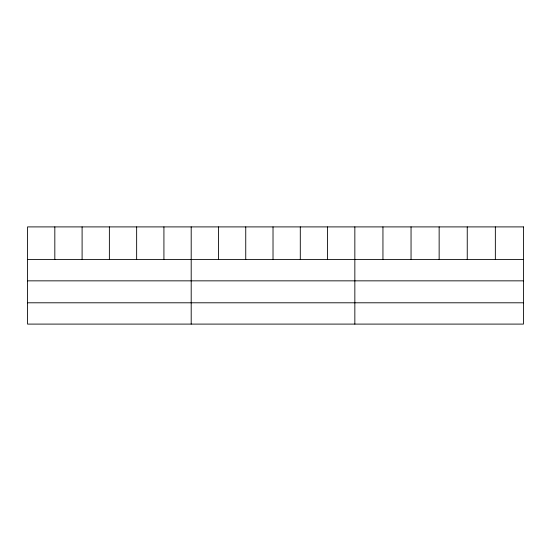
<?xml version="1.0" encoding="UTF-8"?>
<svg xmlns="http://www.w3.org/2000/svg" width="551" height="551" viewBox="0 0 551 551"><rect width="100%" height="100%" fill="white"/><g stroke="black" fill="none" stroke-linecap="round" stroke-linejoin="round"><path stroke-width="0.83" d="M27.55 259.542L523.45 259.542M27.55 280.845L523.45 280.845M27.55 302.795L523.45 302.795M495.349 226.902L495.349 259.542M467.248 226.902L467.248 259.542M439.147 226.902L439.147 259.542M411.046 226.902L411.046 259.542M382.945 226.902L382.945 259.542M354.844 226.902L354.844 324.098M327.57 226.902L327.57 259.542M300.295 226.902L300.295 259.542M273.02 226.902L273.02 259.542M245.746 226.902L245.746 259.542M218.471 226.902L218.471 259.542M191.197 226.902L191.197 324.098M163.922 226.902L163.922 259.542M136.648 226.902L136.648 259.542M109.374 226.902L109.374 259.542M82.099 226.902L82.099 259.542M54.824 226.902L54.824 259.542M523.45 226.902L27.55 226.902L27.55 324.098L523.45 324.098L523.45 226.902"/></g></svg>
